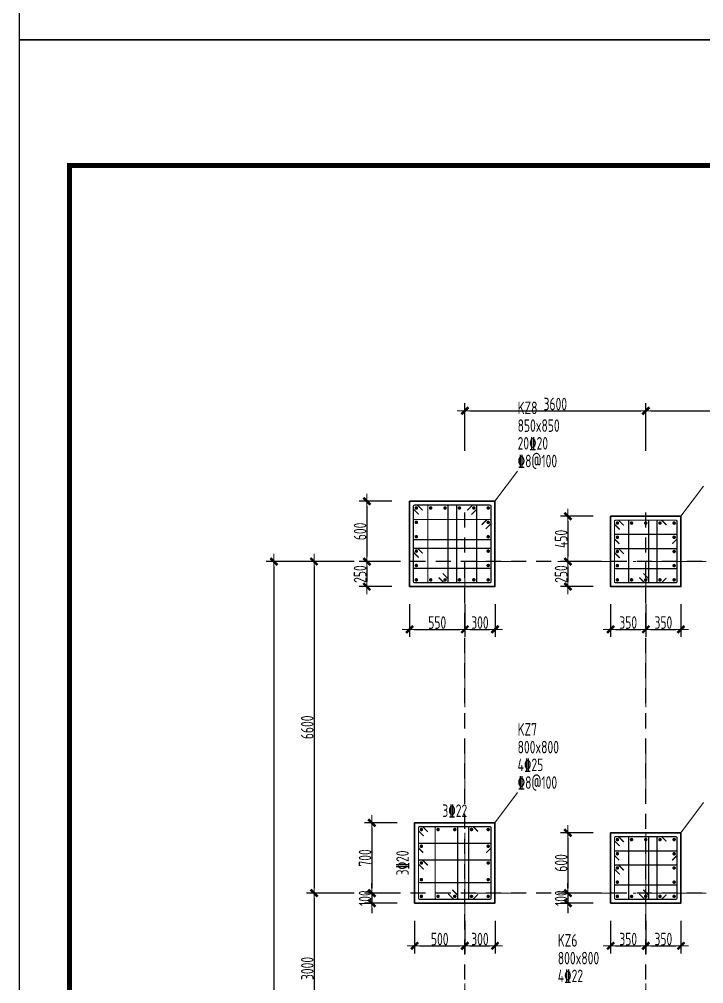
# Model space of a CAD drawing. Header units: millimetres. Extents: x 539196 to 807275, y 431843 to 1156631.
# Drawn here: x 603403 to 617021, y 665355 to 684552 of the extents above; entities that cross this region are included whole.
import ezdxf
from ezdxf.enums import TextEntityAlignment as Align

# ---------------------------------------------------------------- set-up
doc = ezdxf.new("R2010")
doc.units = ezdxf.units.MM
doc.header["$MEASUREMENT"] = 0
for name, pattern in [('DOTE', [2.42, 2, -0.2, 0.02, -0.2]), ('点划线', [1850, 1200, -300, 50, -300]), ('虚线', [500, 300, -200])]:
    doc.linetypes.add(name, pattern=pattern)
doc.layers.add('DOTE', color=1, linetype='DOTE')
doc.layers.add('PUB_TITLE', color=4, linetype='Continuous')
for name, color, linetype, lineweight in [('柱原位标注', 7, 'Continuous', 18), ('柱尺寸标注', 3, 'Continuous', 18), ('柱标注引线', 2, 'Continuous', 18), ('柱箍筋', 1, 'Continuous', 25), ('柱纵筋', 1, 'Continuous', 70), ('柱集中标注', 2, 'Continuous', 18), ('砼柱', 2, 'Continuous', 35), ('网格', 9, '点划线', 18), ('轴线标注', 3, 'Continuous', 18)]:
    doc.layers.add(name, color=color, linetype=linetype, lineweight=lineweight)
doc.styles.add('样式 1_yjk', font='yjkeng.shx', dxfattribs={"width": 0.7, "bigfont": 'yjkchn.shx'})
doc.dimstyles.new('盈建科结构_yjk', dxfattribs={"dimscale": 100, "dimtxt": 2.5, "dimasz": 1, "dimexe": 1.5, "dimexo": 0.625, "dimgap": 0.1, "dimtad": 1, "dimdec": 0, "dimrnd": 1, "dimzin": 0, "dimdsep": 46, "dimtxsty": '样式 1_yjk', "dimblk": '_yjkbk', "dimblk1": 'ARCHTICK', "dimblk2": 'ARCHTICK', "dimcen": 0.09, "dimadec": 0, "dimazin": 0, "dimtfac": 1, "dimtdec": 4, "dimtix": 1, "dimtmove": 2, "dimatfit": 3, "dimfxl": 0, "dimtolj": 1, "dimtzin": 0, "dimarcsym": 0})

# ---------------------------------------------------------------- blocks, each defined once
blk = doc.blocks.new('_yjkbk')
blk.add_line((-1, 0), (1.5, 0))
blk.add_lwpolyline([(-0.7, -0.7, 0.5, 0.5, 0), (0.7, 0.7, 0.5, 0.5, 0)], format="xyseb")
blk = doc.blocks.new('*D2150')
at = {"layer": 'Defpoints', "color": 0}
for p in [(611168, 673259), (612268, 673259), (612268, 672409)]:
    blk.add_point(p, dxfattribs=at)
at = {"layer": '柱尺寸标注', "color": 0, "lineweight": -2}
for p, q in [((611168, 672909), (611168, 672259)), ((612268, 672909), (612268, 672259)), ((611268, 672409), (612168, 672409))]:
    blk.add_line(p, q, dxfattribs=at)
at = {"layer": '柱尺寸标注', "color": 0, "lineweight": -2, "xscale": 100, "yscale": 100, "zscale": 100, "rotation": 180}
blk.add_blockref('_yjkbk', (611168, 672409), dxfattribs=at)
at = {"layer": '柱尺寸标注', "color": 0, "lineweight": -2, "xscale": 100, "yscale": 100, "zscale": 100}
blk.add_blockref('_yjkbk', (612268, 672409), dxfattribs=at)
at = {"layer": '柱尺寸标注', "color": 0, "insert": (611718, 672544), "char_height": 250, "attachment_point": 5, "style": '样式 1_yjk'}
blk.add_mtext('\\A1;550', dxfattribs=at)
blk = doc.blocks.new('_ARCHTICK')
at = {"color": 0, "linetype": 'ByBlock', "const_width": 0.15}
blk.add_lwpolyline([(-0.5, -0.5), (0.5, 0.5)], dxfattribs=at)
blk = doc.blocks.new('*D2151')
at = {"layer": 'Defpoints', "color": 0}
for p in [(612268, 673259), (612868, 673259), (612868, 672409)]:
    blk.add_point(p, dxfattribs=at)
at = {"layer": '柱尺寸标注', "color": 0, "lineweight": -2}
for p, q in [((612268, 672909), (612268, 672259)), ((612868, 672909), (612868, 672259)), ((612368, 672409), (612768, 672409))]:
    blk.add_line(p, q, dxfattribs=at)
at = {"layer": '柱尺寸标注', "color": 0, "lineweight": -2, "xscale": 100, "yscale": 100, "zscale": 100, "rotation": 180}
blk.add_blockref('_yjkbk', (612268, 672409), dxfattribs=at)
at = {"layer": '柱尺寸标注', "color": 0, "lineweight": -2, "xscale": 100, "yscale": 100, "zscale": 100}
blk.add_blockref('_yjkbk', (612868, 672409), dxfattribs=at)
at = {"layer": '柱尺寸标注', "color": 0, "insert": (612568, 672544), "char_height": 250, "attachment_point": 5, "style": '样式 1_yjk'}
blk.add_mtext('\\A1;300', dxfattribs=at)
blk = doc.blocks.new('*D2152')
at = {"layer": 'Defpoints', "color": 0}
for p in [(611168, 674959), (610318, 673759), (611168, 673759)]:
    blk.add_point(p, dxfattribs=at)
at = {"layer": '柱尺寸标注', "color": 0, "lineweight": -2}
for p, q in [((610818, 674959), (610168, 674959)), ((610318, 674859), (610318, 673859)), ((610818, 673759), (610168, 673759))]:
    blk.add_line(p, q, dxfattribs=at)
at = {"layer": '柱尺寸标注', "color": 0, "lineweight": -2, "xscale": 100, "yscale": 100, "zscale": 100}
for p, rotation in [((610318, 674959), 90), ((610318, 673759), 270)]:
    blk.add_blockref('_yjkbk', p, dxfattribs=dict(at, rotation=rotation))
at = {"layer": '柱尺寸标注', "color": 0, "insert": (610183, 674359), "char_height": 250, "attachment_point": 5, "rotation": 90, "style": '样式 1_yjk'}
blk.add_mtext('\\A1;600', dxfattribs=at)
blk = doc.blocks.new('*D2153')
at = {"layer": 'Defpoints', "color": 0}
for p in [(611168, 673759), (610318, 673259), (611168, 673259)]:
    blk.add_point(p, dxfattribs=at)
at = {"layer": '柱尺寸标注', "color": 0, "lineweight": -2}
for p, q in [((610818, 673759), (610168, 673759)), ((610318, 673659), (610318, 673359)), ((610818, 673259), (610168, 673259))]:
    blk.add_line(p, q, dxfattribs=at)
at = {"layer": '柱尺寸标注', "color": 0, "lineweight": -2, "xscale": 100, "yscale": 100, "zscale": 100}
for p, rotation in [((610318, 673759), 90), ((610318, 673259), 270)]:
    blk.add_blockref('_yjkbk', p, dxfattribs=dict(at, rotation=rotation))
at = {"layer": '柱尺寸标注', "color": 0, "insert": (610183, 673509), "char_height": 250, "attachment_point": 5, "rotation": 90, "style": '样式 1_yjk'}
blk.add_mtext('\\A1;250', dxfattribs=at)
blk = doc.blocks.new('*D2162')
at = {"layer": 'Defpoints', "color": 0}
for p in [(611268, 666959), (612268, 666959), (612268, 666109)]:
    blk.add_point(p, dxfattribs=at)
at = {"layer": '柱尺寸标注', "color": 0, "lineweight": -2}
for p, q in [((611268, 666609), (611268, 665959)), ((612268, 666609), (612268, 665959)), ((611368, 666109), (612168, 666109))]:
    blk.add_line(p, q, dxfattribs=at)
at = {"layer": '柱尺寸标注', "color": 0, "lineweight": -2, "xscale": 100, "yscale": 100, "zscale": 100, "rotation": 180}
blk.add_blockref('_yjkbk', (611268, 666109), dxfattribs=at)
at = {"layer": '柱尺寸标注', "color": 0, "lineweight": -2, "xscale": 100, "yscale": 100, "zscale": 100}
blk.add_blockref('_yjkbk', (612268, 666109), dxfattribs=at)
at = {"layer": '柱尺寸标注', "color": 0, "insert": (611768, 666244), "char_height": 250, "attachment_point": 5, "style": '样式 1_yjk'}
blk.add_mtext('\\A1;500', dxfattribs=at)
blk = doc.blocks.new('*D2163')
at = {"layer": 'Defpoints', "color": 0}
for p in [(612268, 666959), (612868, 666959), (612868, 666109)]:
    blk.add_point(p, dxfattribs=at)
at = {"layer": '柱尺寸标注', "color": 0, "lineweight": -2}
for p, q in [((612268, 666609), (612268, 665959)), ((612868, 666609), (612868, 665959)), ((612368, 666109), (612768, 666109))]:
    blk.add_line(p, q, dxfattribs=at)
at = {"layer": '柱尺寸标注', "color": 0, "lineweight": -2, "xscale": 100, "yscale": 100, "zscale": 100, "rotation": 180}
blk.add_blockref('_yjkbk', (612268, 666109), dxfattribs=at)
at = {"layer": '柱尺寸标注', "color": 0, "lineweight": -2, "xscale": 100, "yscale": 100, "zscale": 100}
blk.add_blockref('_yjkbk', (612868, 666109), dxfattribs=at)
at = {"layer": '柱尺寸标注', "color": 0, "insert": (612568, 666244), "char_height": 250, "attachment_point": 5, "style": '样式 1_yjk'}
blk.add_mtext('\\A1;300', dxfattribs=at)
blk = doc.blocks.new('*D2164')
at = {"layer": 'Defpoints', "color": 0}
for p in [(611268, 668559), (610418, 667159), (611268, 667159)]:
    blk.add_point(p, dxfattribs=at)
at = {"layer": '柱尺寸标注', "color": 0, "lineweight": -2}
for p, q in [((610918, 668559), (610268, 668559)), ((610418, 668459), (610418, 667259)), ((610918, 667159), (610268, 667159))]:
    blk.add_line(p, q, dxfattribs=at)
at = {"layer": '柱尺寸标注', "color": 0, "lineweight": -2, "xscale": 100, "yscale": 100, "zscale": 100}
for p, rotation in [((610418, 668559), 90), ((610418, 667159), 270)]:
    blk.add_blockref('_yjkbk', p, dxfattribs=dict(at, rotation=rotation))
at = {"layer": '柱尺寸标注', "color": 0, "insert": (610283, 667859), "char_height": 250, "attachment_point": 5, "rotation": 90, "style": '样式 1_yjk'}
blk.add_mtext('\\A1;700', dxfattribs=at)
blk = doc.blocks.new('*D2165')
at = {"layer": 'Defpoints', "color": 0}
for p in [(611268, 667159), (610418, 666959), (611268, 666959)]:
    blk.add_point(p, dxfattribs=at)
at = {"layer": '柱尺寸标注', "color": 0, "lineweight": -2}
for p, q in [((610418, 667259), (610418, 667359)), ((610918, 667159), (610268, 667159)), ((610418, 667159), (610418, 666959)), ((610918, 666959), (610268, 666959)), ((610418, 666859), (610418, 666759))]:
    blk.add_line(p, q, dxfattribs=at)
at = {"layer": '柱尺寸标注', "color": 0, "lineweight": -2, "xscale": 100, "yscale": 100, "zscale": 100}
for p, rotation in [((610418, 667159), 270), ((610418, 666959), 90)]:
    blk.add_blockref('_yjkbk', p, dxfattribs=dict(at, rotation=rotation))
at = {"layer": '柱尺寸标注', "color": 0, "insert": (610283, 667059), "char_height": 250, "attachment_point": 5, "rotation": 90, "style": '样式 1_yjk'}
blk.add_mtext('\\A1;100', dxfattribs=at)
blk = doc.blocks.new('*D2166')
at = {"layer": 'Defpoints', "color": 0}
for p in [(615168, 666959), (615868, 666959), (615868, 666109)]:
    blk.add_point(p, dxfattribs=at)
at = {"layer": '柱尺寸标注', "color": 0, "lineweight": -2}
for p, q in [((615168, 666609), (615168, 665959)), ((615868, 666609), (615868, 665959)), ((615268, 666109), (615768, 666109))]:
    blk.add_line(p, q, dxfattribs=at)
at = {"layer": '柱尺寸标注', "color": 0, "lineweight": -2, "xscale": 100, "yscale": 100, "zscale": 100, "rotation": 180}
blk.add_blockref('_yjkbk', (615168, 666109), dxfattribs=at)
at = {"layer": '柱尺寸标注', "color": 0, "lineweight": -2, "xscale": 100, "yscale": 100, "zscale": 100}
blk.add_blockref('_yjkbk', (615868, 666109), dxfattribs=at)
at = {"layer": '柱尺寸标注', "color": 0, "insert": (615518, 666244), "char_height": 250, "attachment_point": 5, "style": '样式 1_yjk'}
blk.add_mtext('\\A1;350', dxfattribs=at)
blk = doc.blocks.new('*D2167')
at = {"layer": 'Defpoints', "color": 0}
for p in [(615868, 666959), (616568, 666959), (616568, 666109)]:
    blk.add_point(p, dxfattribs=at)
at = {"layer": '柱尺寸标注', "color": 0, "lineweight": -2}
for p, q in [((615868, 666609), (615868, 665959)), ((616568, 666609), (616568, 665959)), ((615968, 666109), (616468, 666109))]:
    blk.add_line(p, q, dxfattribs=at)
at = {"layer": '柱尺寸标注', "color": 0, "lineweight": -2, "xscale": 100, "yscale": 100, "zscale": 100, "rotation": 180}
blk.add_blockref('_yjkbk', (615868, 666109), dxfattribs=at)
at = {"layer": '柱尺寸标注', "color": 0, "lineweight": -2, "xscale": 100, "yscale": 100, "zscale": 100}
blk.add_blockref('_yjkbk', (616568, 666109), dxfattribs=at)
at = {"layer": '柱尺寸标注', "color": 0, "insert": (616218, 666244), "char_height": 250, "attachment_point": 5, "style": '样式 1_yjk'}
blk.add_mtext('\\A1;350', dxfattribs=at)
blk = doc.blocks.new('*D2168')
at = {"layer": 'Defpoints', "color": 0}
for p in [(615168, 668359), (614318, 667159), (615168, 667159)]:
    blk.add_point(p, dxfattribs=at)
at = {"layer": '柱尺寸标注', "color": 0, "lineweight": -2}
for p, q in [((614818, 668359), (614168, 668359)), ((614318, 668259), (614318, 667259)), ((614818, 667159), (614168, 667159))]:
    blk.add_line(p, q, dxfattribs=at)
at = {"layer": '柱尺寸标注', "color": 0, "lineweight": -2, "xscale": 100, "yscale": 100, "zscale": 100}
for p, rotation in [((614318, 668359), 90), ((614318, 667159), 270)]:
    blk.add_blockref('_yjkbk', p, dxfattribs=dict(at, rotation=rotation))
at = {"layer": '柱尺寸标注', "color": 0, "insert": (614183, 667759), "char_height": 250, "attachment_point": 5, "rotation": 90, "style": '样式 1_yjk'}
blk.add_mtext('\\A1;600', dxfattribs=at)
blk = doc.blocks.new('*D2169')
at = {"layer": 'Defpoints', "color": 0}
for p in [(615168, 667159), (614318, 666959), (615168, 666959)]:
    blk.add_point(p, dxfattribs=at)
at = {"layer": '柱尺寸标注', "color": 0, "lineweight": -2}
for p, q in [((614318, 667259), (614318, 667359)), ((614818, 667159), (614168, 667159)), ((614318, 667159), (614318, 666959)), ((614818, 666959), (614168, 666959)), ((614318, 666859), (614318, 666759))]:
    blk.add_line(p, q, dxfattribs=at)
at = {"layer": '柱尺寸标注', "color": 0, "lineweight": -2, "xscale": 100, "yscale": 100, "zscale": 100}
for p, rotation in [((614318, 667159), 270), ((614318, 666959), 90)]:
    blk.add_blockref('_yjkbk', p, dxfattribs=dict(at, rotation=rotation))
at = {"layer": '柱尺寸标注', "color": 0, "insert": (614183, 667059), "char_height": 250, "attachment_point": 5, "rotation": 90, "style": '样式 1_yjk'}
blk.add_mtext('\\A1;100', dxfattribs=at)
blk = doc.blocks.new('*D2170')
at = {"layer": 'Defpoints', "color": 0}
for p in [(615168, 673259), (615868, 673259), (615868, 672409)]:
    blk.add_point(p, dxfattribs=at)
at = {"layer": '柱尺寸标注', "color": 0, "lineweight": -2}
for p, q in [((615168, 672909), (615168, 672259)), ((615868, 672909), (615868, 672259)), ((615268, 672409), (615768, 672409))]:
    blk.add_line(p, q, dxfattribs=at)
at = {"layer": '柱尺寸标注', "color": 0, "lineweight": -2, "xscale": 100, "yscale": 100, "zscale": 100, "rotation": 180}
blk.add_blockref('_yjkbk', (615168, 672409), dxfattribs=at)
at = {"layer": '柱尺寸标注', "color": 0, "lineweight": -2, "xscale": 100, "yscale": 100, "zscale": 100}
blk.add_blockref('_yjkbk', (615868, 672409), dxfattribs=at)
at = {"layer": '柱尺寸标注', "color": 0, "insert": (615518, 672544), "char_height": 250, "attachment_point": 5, "style": '样式 1_yjk'}
blk.add_mtext('\\A1;350', dxfattribs=at)
blk = doc.blocks.new('*D2171')
at = {"layer": 'Defpoints', "color": 0}
for p in [(615868, 673259), (616568, 673259), (616568, 672409)]:
    blk.add_point(p, dxfattribs=at)
at = {"layer": '柱尺寸标注', "color": 0, "lineweight": -2}
for p, q in [((615868, 672909), (615868, 672259)), ((616568, 672909), (616568, 672259)), ((615968, 672409), (616468, 672409))]:
    blk.add_line(p, q, dxfattribs=at)
at = {"layer": '柱尺寸标注', "color": 0, "lineweight": -2, "xscale": 100, "yscale": 100, "zscale": 100, "rotation": 180}
blk.add_blockref('_yjkbk', (615868, 672409), dxfattribs=at)
at = {"layer": '柱尺寸标注', "color": 0, "lineweight": -2, "xscale": 100, "yscale": 100, "zscale": 100}
blk.add_blockref('_yjkbk', (616568, 672409), dxfattribs=at)
at = {"layer": '柱尺寸标注', "color": 0, "insert": (616218, 672544), "char_height": 250, "attachment_point": 5, "style": '样式 1_yjk'}
blk.add_mtext('\\A1;350', dxfattribs=at)
blk = doc.blocks.new('*D2172')
at = {"layer": 'Defpoints', "color": 0}
for p in [(615168, 674659), (614318, 673759), (615168, 673759)]:
    blk.add_point(p, dxfattribs=at)
at = {"layer": '柱尺寸标注', "color": 0, "lineweight": -2}
for p, q in [((614818, 674659), (614168, 674659)), ((614318, 674559), (614318, 673859)), ((614818, 673759), (614168, 673759))]:
    blk.add_line(p, q, dxfattribs=at)
at = {"layer": '柱尺寸标注', "color": 0, "lineweight": -2, "xscale": 100, "yscale": 100, "zscale": 100}
for p, rotation in [((614318, 674659), 90), ((614318, 673759), 270)]:
    blk.add_blockref('_yjkbk', p, dxfattribs=dict(at, rotation=rotation))
at = {"layer": '柱尺寸标注', "color": 0, "insert": (614183, 674209), "char_height": 250, "attachment_point": 5, "rotation": 90, "style": '样式 1_yjk'}
blk.add_mtext('\\A1;450', dxfattribs=at)
blk = doc.blocks.new('*D2173')
at = {"layer": 'Defpoints', "color": 0}
for p in [(615168, 673759), (614318, 673259), (615168, 673259)]:
    blk.add_point(p, dxfattribs=at)
at = {"layer": '柱尺寸标注', "color": 0, "lineweight": -2}
for p, q in [((614818, 673759), (614168, 673759)), ((614318, 673659), (614318, 673359)), ((614818, 673259), (614168, 673259))]:
    blk.add_line(p, q, dxfattribs=at)
at = {"layer": '柱尺寸标注', "color": 0, "lineweight": -2, "xscale": 100, "yscale": 100, "zscale": 100}
for p, rotation in [((614318, 673759), 90), ((614318, 673259), 270)]:
    blk.add_blockref('_yjkbk', p, dxfattribs=dict(at, rotation=rotation))
at = {"layer": '柱尺寸标注', "color": 0, "insert": (614183, 673509), "char_height": 250, "attachment_point": 5, "rotation": 90, "style": '样式 1_yjk'}
blk.add_mtext('\\A1;250', dxfattribs=at)
blk = doc.blocks.new('*D2375')
at = {"layer": 'Defpoints', "color": 0}
for p in [(615868, 676759), (612268, 673759), (615868, 673759)]:
    blk.add_point(p, dxfattribs=at)
at = {"layer": '轴线标注', "color": 0, "lineweight": -2}
for p, q in [((612268, 675959), (612268, 676909)), ((615868, 675959), (615868, 676909)), ((612368, 676759), (615768, 676759))]:
    blk.add_line(p, q, dxfattribs=at)
at = {"layer": '轴线标注', "color": 0, "lineweight": -2, "xscale": 100, "yscale": 100, "zscale": 100, "rotation": 180}
blk.add_blockref('_yjkbk', (612268, 676759), dxfattribs=at)
at = {"layer": '轴线标注', "color": 0, "lineweight": -2, "xscale": 100, "yscale": 100, "zscale": 100}
blk.add_blockref('_yjkbk', (615868, 676759), dxfattribs=at)
at = {"layer": '轴线标注', "color": 0, "insert": (614068, 676894), "char_height": 250, "attachment_point": 5, "style": '样式 1_yjk'}
blk.add_mtext('\\A1;3600', dxfattribs=at)
blk = doc.blocks.new('*D2377')
at = {"layer": 'Defpoints', "color": 0}
for p in [(619668, 676759), (615868, 673759), (619668, 673759)]:
    blk.add_point(p, dxfattribs=at)
at = {"layer": '轴线标注', "color": 0, "lineweight": -2}
for p, q in [((615868, 675959), (615868, 676909)), ((619668, 675959), (619668, 676909)), ((615968, 676759), (619568, 676759))]:
    blk.add_line(p, q, dxfattribs=at)
at = {"layer": '轴线标注', "color": 0, "lineweight": -2, "xscale": 100, "yscale": 100, "zscale": 100, "rotation": 180}
blk.add_blockref('_yjkbk', (615868, 676759), dxfattribs=at)
at = {"layer": '轴线标注', "color": 0, "lineweight": -2, "xscale": 100, "yscale": 100, "zscale": 100}
blk.add_blockref('_yjkbk', (619668, 676759), dxfattribs=at)
at = {"layer": '轴线标注', "color": 0, "insert": (617768, 676894), "char_height": 250, "attachment_point": 5, "style": '样式 1_yjk'}
blk.add_mtext('\\A1;3800', dxfattribs=at)
blk = doc.blocks.new('*D2394')
at = {"layer": 'Defpoints', "color": 0}
for p in [(612268, 673759), (609268, 667159), (612268, 667159)]:
    blk.add_point(p, dxfattribs=at)
at = {"layer": '轴线标注', "color": 0, "lineweight": -2}
for p, q in [((610068, 673759), (609118, 673759)), ((609268, 673659), (609268, 667259)), ((610068, 667159), (609118, 667159))]:
    blk.add_line(p, q, dxfattribs=at)
at = {"layer": '轴线标注', "color": 0, "lineweight": -2, "xscale": 100, "yscale": 100, "zscale": 100}
for p, rotation in [((609268, 673759), 90), ((609268, 667159), 270)]:
    blk.add_blockref('_yjkbk', p, dxfattribs=dict(at, rotation=rotation))
at = {"layer": '轴线标注', "color": 0, "insert": (609133, 670459), "char_height": 250, "attachment_point": 5, "rotation": 90, "style": '样式 1_yjk'}
blk.add_mtext('\\A1;6600', dxfattribs=at)
blk = doc.blocks.new('*D2396')
at = {"layer": 'Defpoints', "color": 0}
for p in [(612268, 667159), (609268, 664159), (612268, 664159)]:
    blk.add_point(p, dxfattribs=at)
at = {"layer": '轴线标注', "color": 0, "lineweight": -2}
for p, q in [((610068, 667159), (609118, 667159)), ((609268, 667059), (609268, 664259)), ((610068, 664159), (609118, 664159))]:
    blk.add_line(p, q, dxfattribs=at)
at = {"layer": '轴线标注', "color": 0, "lineweight": -2, "xscale": 100, "yscale": 100, "zscale": 100}
for p, rotation in [((609268, 667159), 90), ((609268, 664159), 270)]:
    blk.add_blockref('_yjkbk', p, dxfattribs=dict(at, rotation=rotation))
at = {"layer": '轴线标注', "color": 0, "insert": (609133, 665659), "char_height": 250, "attachment_point": 5, "rotation": 90, "style": '样式 1_yjk'}
blk.add_mtext('\\A1;3000', dxfattribs=at)
blk = doc.blocks.new('*D2408')
at = {"layer": 'Defpoints', "color": 0}
for p in [(612268, 673759), (608468, 620359), (612268, 620359)]:
    blk.add_point(p, dxfattribs=at)
at = {"layer": '轴线标注', "color": 0, "lineweight": -2}
for p, q in [((610068, 673759), (608318, 673759)), ((608468, 673659), (608468, 620459)), ((610068, 620359), (608318, 620359))]:
    blk.add_line(p, q, dxfattribs=at)
at = {"layer": '轴线标注', "color": 0, "lineweight": -2, "xscale": 100, "yscale": 100, "zscale": 100}
for p, rotation in [((608468, 673759), 90), ((608468, 620359), 270)]:
    blk.add_blockref('_yjkbk', p, dxfattribs=dict(at, rotation=rotation))
at = {"layer": '轴线标注', "color": 0, "insert": (608333, 647059), "char_height": 250, "attachment_point": 5, "rotation": 90, "style": '样式 1_yjk'}
blk.add_mtext('\\A1;53400', dxfattribs=at)
blk = doc.blocks.new('jzzw')
at = {"layer": 'DOTE', "color": 1, "linetype": '虚线'}
for p, q in [((913786, 872027), (913786, 890469)), ((913786, 872027), (913786, 890469)), ((917386, 872027), (917386, 890469)), ((952506, 889349), (912186, 889349)), ((952506, 889349), (912186, 889349)), ((952506, 889349), (912186, 889349)), ((952506, 889349), (912186, 889349)), ((952506, 882749), (911886, 882749))]:
    blk.add_line(p, q, dxfattribs=at)

msp = doc.modelspace()

# ---------------------------------------------------------------- linework, layer by layer
at = {"layer": 'PUB_TITLE'}
for points in [[(603402.6, 684143), (662802.6, 684143), (662802.6, 768243), (603402.6, 768243)], [(603402.6, 600043), (662802.6, 600043), (662802.6, 684143), (603402.6, 684143)]]:
    msp.add_lwpolyline(points, close=True, dxfattribs=at)
at = {"layer": 'PUB_TITLE', "const_width": 100}
msp.add_lwpolyline([(604402.6, 601043), (661802.6, 601043), (661802.6, 681643), (604402.6, 681643)], close=True, dxfattribs=at)
at = {"layer": '柱标注引线'}
for p, q in [((612867.6, 674959.2), (613317.6, 675559.2)), ((616567.6, 674659.2), (617017.6, 675259.2)), ((612867.6, 668559.2), (613317.6, 669159.2)), ((616567.6, 668359.2), (617017.6, 668959.2))]:
    msp.add_line(p, q, dxfattribs=at)
at = {"layer": '柱箍筋', "const_width": 25}
for points in [[(611431.6, 674776.5), (611333.4, 674874.8, 0.1989124), (611316.6, 674881.7), (611268.8, 674881.7, 0.4142136), (611245.1, 674858), (611245.1, 673360.5, 0.4142136), (611268.8, 673336.7), (612766.3, 673336.7, 0.4142136), (612790.1, 673360.5), (612790.1, 674858, 0.4142136), (612766.3, 674881.7), (611268.8, 674881.7, 0.4142136), (611245.1, 674858), (611245.1, 674810.2, 0.1989124), (611252, 674793.5), (611350.3, 674695.2)], [(611745.5, 673442), (611843.8, 673343.7, 0.1989124), (611860.6, 673336.7), (611908.3, 673336.7, 0.4142136), (611932.1, 673360.5), (611932.1, 674858, 0.4142136), (611908.3, 674881.7), (611554.8, 674881.7, 0.4142136), (611531.1, 674858), (611531.1, 673360.5, 0.4142136), (611554.8, 673336.7), (611908.3, 673336.7, 0.4142136), (611932.1, 673360.5), (611932.1, 673408.2, 0.1989124), (611925.1, 673425), (611826.9, 673523.3)], [(612317.5, 674776.5), (612415.8, 674874.8, -0.1989124), (612432.6, 674881.7), (612480.3, 674881.7, -0.4142136), (612504.1, 674858), (612504.1, 673360.5, -0.4142136), (612480.3, 673336.7), (612126.8, 673336.7, -0.4142136), (612103.1, 673360.5), (612103.1, 674858, -0.4142136), (612126.8, 674881.7), (612480.3, 674881.7, -0.4142136), (612504.1, 674858), (612504.1, 674810.2, -0.1989124), (612497.1, 674793.5), (612398.9, 674695.2)], [(612684.9, 674409.2), (612783.1, 674507.5, 0.1989124), (612790.1, 674524.2), (612790.1, 674572, 0.4142136), (612766.3, 674595.7), (611268.8, 674595.7, 0.4142136), (611245.1, 674572), (611245.1, 674218.5, 0.4142136), (611268.8, 674194.7), (612766.3, 674194.7, 0.4142136), (612790.1, 674218.5), (612790.1, 674572, 0.4142136), (612766.3, 674595.7), (612718.6, 674595.7, 0.1989124), (612701.8, 674588.8), (612603.5, 674490.5)], [(615431.6, 674476.5), (615333.4, 674574.8, 0.1989124), (615316.6, 674581.7), (615268.8, 674581.7, 0.4142136), (615245.1, 674558), (615245.1, 673360.5, 0.4142136), (615268.8, 673336.7), (616466.3, 673336.7, 0.4142136), (616490.1, 673360.5), (616490.1, 674558, 0.4142136), (616466.3, 674581.7), (615268.8, 674581.7, 0.4142136), (615245.1, 674558), (615245.1, 674510.2, 0.1989124), (615252, 674493.5), (615350.3, 674395.2)], [(615738.5, 673442), (615836.8, 673343.7, 0.1989124), (615853.6, 673336.7), (615901.3, 673336.7, 0.4142136), (615925.1, 673360.5), (615925.1, 674558, 0.4142136), (615901.3, 674581.7), (615551.3, 674581.7, 0.4142136), (615527.6, 674558), (615527.6, 673360.5, 0.4142136), (615551.3, 673336.7), (615901.3, 673336.7, 0.4142136), (615925.1, 673360.5), (615925.1, 673408.2, 0.1989124), (615918.1, 673425), (615819.9, 673523.3)], [(616279.1, 673432.1), (616190.7, 673343.7, -0.131362), (616164.1, 673336.7), (616116.3, 673336.7, -0.4142136), (616092.6, 673360.5), (616092.6, 674558, -0.4142136), (616116.3, 674581.7), (616164.1, 674581.7, -0.131362), (616190.7, 674574.8), (616279.1, 674486.4)], [(615340.4, 674112.7), (615252, 674201.1, -0.131362), (615245.1, 674227.7), (615245.1, 674275.5, -0.4142136), (615268.8, 674299.2), (616466.3, 674299.2, -0.4142136), (616490.1, 674275.5), (616490.1, 674227.7, -0.131362), (616483.1, 674201.1), (616394.7, 674112.7)], [(611350.3, 673837.2), (611252, 673935.5, -0.1989124), (611245.1, 673952.2), (611245.1, 674000, -0.4142136), (611268.8, 674023.7), (612766.3, 674023.7, -0.4142136), (612790.1, 674000), (612790.1, 673646.5, -0.4142136), (612766.3, 673622.7), (611268.8, 673622.7, -0.4142136), (611245.1, 673646.5), (611245.1, 674000, -0.4142136), (611268.8, 674023.7), (611316.6, 674023.7, -0.1989124), (611333.4, 674016.8), (611431.6, 673918.5)], [(615350.3, 673830.2), (615252, 673928.5, -0.1989124), (615245.1, 673945.2), (615245.1, 673993, -0.4142136), (615268.8, 674016.7), (616466.3, 674016.7, -0.4142136), (616490.1, 673993), (616490.1, 673643, -0.4142136), (616466.3, 673619.2), (615268.8, 673619.2, -0.4142136), (615245.1, 673643), (615245.1, 673993, -0.4142136), (615268.8, 674016.7), (615316.6, 674016.7, -0.1989124), (615333.4, 674009.8), (615431.6, 673911.5)], [(611531.6, 668376.5), (611433.4, 668474.8, 0.1989124), (611416.6, 668481.7), (611368.8, 668481.7, 0.4142136), (611345.1, 668458), (611345.1, 667060.5, 0.4142136), (611368.8, 667036.7), (612766.3, 667036.7, 0.4142136), (612790.1, 667060.5), (612790.1, 668458, 0.4142136), (612766.3, 668481.7), (611368.8, 668481.7, 0.4142136), (611345.1, 668458), (611345.1, 668410.2, 0.1989124), (611352, 668393.5), (611450.3, 668295.2)], [(611938.5, 667142), (612036.8, 667043.7, 0.1989124), (612053.6, 667036.7), (612101.3, 667036.7, 0.4142136), (612125.1, 667060.5), (612125.1, 668458, 0.4142136), (612101.3, 668481.7), (611701.3, 668481.7, 0.4142136), (611677.6, 668458), (611677.6, 667060.5, 0.4142136), (611701.3, 667036.7), (612101.3, 667036.7, 0.4142136), (612125.1, 667060.5), (612125.1, 667108.2, 0.1989124), (612118.1, 667125), (612019.9, 667223.3)], [(612529.1, 667132.1), (612440.7, 667043.7, -0.131362), (612414.1, 667036.7), (612366.3, 667036.7, -0.4142136), (612342.6, 667060.5), (612342.6, 668458, -0.4142136), (612366.3, 668481.7), (612414.1, 668481.7, -0.131362), (612440.7, 668474.8), (612529.1, 668386.4)], [(615431.6, 668176.5), (615333.4, 668274.8, 0.1989124), (615316.6, 668281.7), (615268.8, 668281.7, 0.4142136), (615245.1, 668258), (615245.1, 667060.5, 0.4142136), (615268.8, 667036.7), (616466.3, 667036.7, 0.4142136), (616490.1, 667060.5), (616490.1, 668258, 0.4142136), (616466.3, 668281.7), (615268.8, 668281.7, 0.4142136), (615245.1, 668258), (615245.1, 668210.2, 0.1989124), (615252, 668193.5), (615350.3, 668095.2)], [(615738.5, 667142), (615836.8, 667043.7, 0.1989124), (615853.6, 667036.7), (615901.3, 667036.7, 0.4142136), (615925.1, 667060.5), (615925.1, 668258, 0.4142136), (615901.3, 668281.7), (615551.3, 668281.7, 0.4142136), (615527.6, 668258), (615527.6, 667060.5, 0.4142136), (615551.3, 667036.7), (615901.3, 667036.7, 0.4142136), (615925.1, 667060.5), (615925.1, 667108.2, 0.1989124), (615918.1, 667125), (615819.9, 667223.3)], [(616279.1, 667132.1), (616190.7, 667043.7, -0.131362), (616164.1, 667036.7), (616116.3, 667036.7, -0.4142136), (616092.6, 667060.5), (616092.6, 668258, -0.4142136), (616116.3, 668281.7), (616164.1, 668281.7, -0.131362), (616190.7, 668274.8), (616279.1, 668186.4)], [(611440.4, 667962.7), (611352, 668051.1, -0.131362), (611345.1, 668077.7), (611345.1, 668125.5, -0.4142136), (611368.8, 668149.2), (612766.3, 668149.2, -0.4142136), (612790.1, 668125.5), (612790.1, 668077.7, -0.131362), (612783.1, 668051.1), (612694.7, 667962.7)], [(615340.4, 667812.7), (615252, 667901.1, -0.131362), (615245.1, 667927.7), (615245.1, 667975.5, -0.4142136), (615268.8, 667999.2), (616466.3, 667999.2, -0.4142136), (616490.1, 667975.5), (616490.1, 667927.7, -0.131362), (616483.1, 667901.1), (616394.7, 667812.7)], [(611450.3, 667630.2), (611352, 667728.5, -0.1989124), (611345.1, 667745.2), (611345.1, 667793, -0.4142136), (611368.8, 667816.7), (612766.3, 667816.7, -0.4142136), (612790.1, 667793), (612790.1, 667393, -0.4142136), (612766.3, 667369.2), (611368.8, 667369.2, -0.4142136), (611345.1, 667393), (611345.1, 667793, -0.4142136), (611368.8, 667816.7), (611416.6, 667816.7, -0.1989124), (611433.4, 667809.8), (611531.6, 667711.5)], [(615350.3, 667530.2), (615252, 667628.5, -0.1989124), (615245.1, 667645.2), (615245.1, 667693, -0.4142136), (615268.8, 667716.7), (616466.3, 667716.7, -0.4142136), (616490.1, 667693), (616490.1, 667343, -0.4142136), (616466.3, 667319.2), (615268.8, 667319.2, -0.4142136), (615245.1, 667343), (615245.1, 667693, -0.4142136), (615268.8, 667716.7), (615316.6, 667716.7, -0.1989124), (615333.4, 667709.8), (615431.6, 667611.5)]]:
    msp.add_lwpolyline(points, format="xyb", dxfattribs=at)
at = {"layer": '柱纵筋', "const_width": 35}
for points in [[(611320.1, 674824.2, 1), (611285.1, 674824.2, 1)], [(611606.1, 674824.2, 1), (611571.1, 674824.2, 1)], [(611892.1, 674824.2, 1), (611857.1, 674824.2, 1)], [(612178.1, 674824.2, 1), (612143.1, 674824.2, 1)], [(612464.1, 674824.2, 1), (612429.1, 674824.2, 1)], [(612750.1, 674824.2, 1), (612715.1, 674824.2, 1)], [(611320.1, 674538.2, 1), (611285.1, 674538.2, 1)], [(612750.1, 674538.2, 1), (612715.1, 674538.2, 1)], [(615320.1, 674524.2, 1), (615285.1, 674524.2, 1)], [(615602.6, 674524.2, 1), (615567.6, 674524.2, 1)], [(615885.1, 674524.2, 1), (615850.1, 674524.2, 1)], [(616167.6, 674524.2, 1), (616132.6, 674524.2, 1)], [(616450.1, 674524.2, 1), (616415.1, 674524.2, 1)], [(611320.1, 674252.2, 1), (611285.1, 674252.2, 1)], [(612750.1, 674252.2, 1), (612715.1, 674252.2, 1)], [(615320.1, 674241.7, 1), (615285.1, 674241.7, 1)], [(616450.1, 674241.7, 1), (616415.1, 674241.7, 1)], [(611320.1, 673966.2, 1), (611285.1, 673966.2, 1)], [(612750.1, 673966.2, 1), (612715.1, 673966.2, 1)], [(615320.1, 673959.2, 1), (615285.1, 673959.2, 1)], [(616450.1, 673959.2, 1), (616415.1, 673959.2, 1)], [(611320.1, 673680.2, 1), (611285.1, 673680.2, 1)], [(612750.1, 673680.2, 1), (612715.1, 673680.2, 1)], [(615320.1, 673676.7, 1), (615285.1, 673676.7, 1)], [(616450.1, 673676.7, 1), (616415.1, 673676.7, 1)], [(611320.1, 673394.2, 1), (611285.1, 673394.2, 1)], [(611606.1, 673394.2, 1), (611571.1, 673394.2, 1)], [(611892.1, 673394.2, 1), (611857.1, 673394.2, 1)], [(612178.1, 673394.2, 1), (612143.1, 673394.2, 1)], [(612464.1, 673394.2, 1), (612429.1, 673394.2, 1)], [(612750.1, 673394.2, 1), (612715.1, 673394.2, 1)], [(615320.1, 673394.2, 1), (615285.1, 673394.2, 1)], [(615602.6, 673394.2, 1), (615567.6, 673394.2, 1)], [(615885.1, 673394.2, 1), (615850.1, 673394.2, 1)], [(616167.6, 673394.2, 1), (616132.6, 673394.2, 1)], [(616450.1, 673394.2, 1), (616415.1, 673394.2, 1)], [(611420.1, 668424.2, 1), (611385.1, 668424.2, 1)], [(611752.6, 668424.2, 1), (611717.6, 668424.2, 1)], [(612085.1, 668424.2, 1), (612050.1, 668424.2, 1)], [(612417.6, 668424.2, 1), (612382.6, 668424.2, 1)], [(612750.1, 668424.2, 1), (612715.1, 668424.2, 1)], [(615320.1, 668224.2, 1), (615285.1, 668224.2, 1)], [(615602.6, 668224.2, 1), (615567.6, 668224.2, 1)], [(615885.1, 668224.2, 1), (615850.1, 668224.2, 1)], [(616167.6, 668224.2, 1), (616132.6, 668224.2, 1)], [(616450.1, 668224.2, 1), (616415.1, 668224.2, 1)], [(611420.1, 668091.7, 1), (611385.1, 668091.7, 1)], [(612750.1, 668091.7, 1), (612715.1, 668091.7, 1)], [(615320.1, 667941.7, 1), (615285.1, 667941.7, 1)], [(616450.1, 667941.7, 1), (616415.1, 667941.7, 1)], [(611420.1, 667759.2, 1), (611385.1, 667759.2, 1)], [(612750.1, 667759.2, 1), (612715.1, 667759.2, 1)], [(615320.1, 667659.2, 1), (615285.1, 667659.2, 1)], [(616450.1, 667659.2, 1), (616415.1, 667659.2, 1)], [(611420.1, 667426.7, 1), (611385.1, 667426.7, 1)], [(612750.1, 667426.7, 1), (612715.1, 667426.7, 1)], [(615320.1, 667376.7, 1), (615285.1, 667376.7, 1)], [(616450.1, 667376.7, 1), (616415.1, 667376.7, 1)], [(611420.1, 667094.2, 1), (611385.1, 667094.2, 1)], [(611752.6, 667094.2, 1), (611717.6, 667094.2, 1)], [(612085.1, 667094.2, 1), (612050.1, 667094.2, 1)], [(612417.6, 667094.2, 1), (612382.6, 667094.2, 1)], [(612750.1, 667094.2, 1), (612715.1, 667094.2, 1)], [(615320.1, 667094.2, 1), (615285.1, 667094.2, 1)], [(615602.6, 667094.2, 1), (615567.6, 667094.2, 1)], [(615885.1, 667094.2, 1), (615850.1, 667094.2, 1)], [(616167.6, 667094.2, 1), (616132.6, 667094.2, 1)], [(616450.1, 667094.2, 1), (616415.1, 667094.2, 1)]]:
    msp.add_lwpolyline(points, format="xyb", close=True, dxfattribs=at)
at = {"layer": '砼柱'}
for points in [[(612867.6, 674959.2), (611167.6, 674959.2), (611167.6, 673259.2), (612867.6, 673259.2)], [(616567.6, 674659.2), (615167.6, 674659.2), (615167.6, 673259.2), (616567.6, 673259.2)], [(612867.6, 668559.2), (611267.6, 668559.2), (611267.6, 666959.2), (612867.6, 666959.2)], [(616567.6, 668359.2), (615167.6, 668359.2), (615167.6, 666959.2), (616567.6, 666959.2)]]:
    msp.add_lwpolyline(points, close=True, dxfattribs=at)
at = {"layer": '网格'}
for p, q in [((612267.6, 667159.2), (612267.6, 673759.2)), ((612267.6, 673759.2), (615867.6, 673759.2)), ((615867.6, 667159.2), (615867.6, 673759.2)), ((615867.6, 673759.2), (619667.6, 673759.2)), ((612267.6, 664159.2), (612267.6, 667159.2)), ((612267.6, 667159.2), (615867.6, 667159.2)), ((615867.6, 664159.2), (615867.6, 667159.2)), ((615867.6, 667159.2), (619667.6, 667159.2))]:
    msp.add_line(p, q, dxfattribs=at)

# ---------------------------------------------------------------- block references
msp.add_blockref('jzzw', (-301518.2, -215589.7))

# ---------------------------------------------------------------- texts
at = {"layer": '柱原位标注', "linetype": 'Continuous', "style": '样式 1_yjk', "width": 0.7}
msp.add_text('3\x8422', height=250, dxfattribs=at).set_placement((612067.6, 668599.2), align=Align.BOTTOM_CENTER)
msp.add_text('3\x8420', height=250, rotation=90, dxfattribs=at).set_placement((611227.6, 667759.2), align=Align.BOTTOM_CENTER)
at = {"layer": '柱集中标注', "linetype": 'Continuous', "style": '样式 1_yjk', "width": 0.7}
for s, p in [('KZ8', (613317.6, 676617.5)), ('850x850', (613317.6, 676264.7)), ('20\x8420', (613317.6, 675912)), ('\x848@100', (613317.6, 675559.2)), ('KZ7', (613317.6, 670217.5)), ('800x800', (613317.6, 669864.7)), ('4\x8425', (613317.6, 669512)), ('\x848@100', (613317.6, 669159.2)), ('KZ6', (614117.6, 666017.5)), ('800x800', (614117.6, 665664.7)), ('4\x8422', (614117.6, 665312))]:
    msp.add_text(s, height=250, dxfattribs=at).set_placement(p, align=Align.BOTTOM_LEFT)

# ---------------------------------------------------------------- dimensions: what is measured, and where the dimension line sits
at = {"layer": '柱尺寸标注'}
for p1, p2, picture, middle in [((611167.6, 674959.2), (611167.6, 673759.2), '*D2152', (610182.6, 674359.2)), ((615167.6, 674659.2), (615167.6, 673759.2), '*D2172', (614182.6, 674209.2)), ((611167.6, 673759.2), (611167.6, 673259.2), '*D2153', (610182.6, 673509.2)), ((615167.6, 673759.2), (615167.6, 673259.2), '*D2173', (614182.6, 673509.2)), ((611167.6, 673259.2), (612267.6, 673259.2), '*D2150', (611717.6, 672544.2)), ((612267.6, 673259.2), (612867.6, 673259.2), '*D2151', (612567.6, 672544.2)), ((615167.6, 673259.2), (615867.6, 673259.2), '*D2170', (615517.6, 672544.2)), ((615867.6, 673259.2), (616567.6, 673259.2), '*D2171', (616217.6, 672544.2)), ((611267.6, 668559.2), (611267.6, 667159.2), '*D2164', (610282.6, 667859.2)), ((615167.6, 668359.2), (615167.6, 667159.2), '*D2168', (614182.6, 667759.2)), ((611267.6, 667159.2), (611267.6, 666959.2), '*D2165', (610282.6, 667059.2)), ((615167.6, 667159.2), (615167.6, 666959.2), '*D2169', (614182.6, 667059.2)), ((611267.6, 666959.2), (612267.6, 666959.2), '*D2162', (611767.6, 666244.2)), ((612267.6, 666959.2), (612867.6, 666959.2), '*D2163', (612567.6, 666244.2)), ((615167.6, 666959.2), (615867.6, 666959.2), '*D2166', (615517.6, 666244.2)), ((615867.6, 666959.2), (616567.6, 666959.2), '*D2167', (616217.6, 666244.2))]:
    dim = msp.add_aligned_dim(p1=p1, p2=p2, distance=-850, dimstyle='盈建科结构_yjk', override={"dimscale": 100, "dimtxt": 2.5, "dimasz": 1, "dimexe": 1.5, "dimexo": 3.5, "dimgap": 0.1, "dimtad": 1, "dimlfac": 0.5, "dimrnd": 5, "dimdle": 0, "dimfxlon": 0}, dxfattribs=at)
    dim.commit()
    dim.dimension.update_dxf_attribs({"geometry": picture, "text_midpoint": middle})
at = {"layer": '轴线标注'}
for p1, p2, distance, picture, middle in [((612267.6, 673759.2), (615867.6, 673759.2), 3000, '*D2375', (614067.6, 676894.2)), ((615867.6, 673759.2), (619667.6, 673759.2), 3000, '*D2377', (617767.6, 676894.2)), ((612267.6, 673759.2), (612267.6, 620359.2), -3800, '*D2408', (608332.6, 647059.2)), ((612267.6, 673759.2), (612267.6, 667159.2), -3000, '*D2394', (609132.6, 670459.2)), ((612267.6, 667159.2), (612267.6, 664159.2), -3000, '*D2396', (609132.6, 665659.2))]:
    dim = msp.add_aligned_dim(p1=p1, p2=p2, distance=distance, dimstyle='盈建科结构_yjk', override={"dimscale": 100, "dimtxt": 2.5, "dimasz": 1, "dimexe": 1.5, "dimexo": 22, "dimgap": 0.1, "dimtad": 1, "dimlfac": 1, "dimrnd": 5, "dimdle": 0, "dimfxlon": 0}, dxfattribs=at)
    dim.commit()
    dim.dimension.update_dxf_attribs({"geometry": picture, "text_midpoint": middle})

doc.saveas('drawing.dxf')
